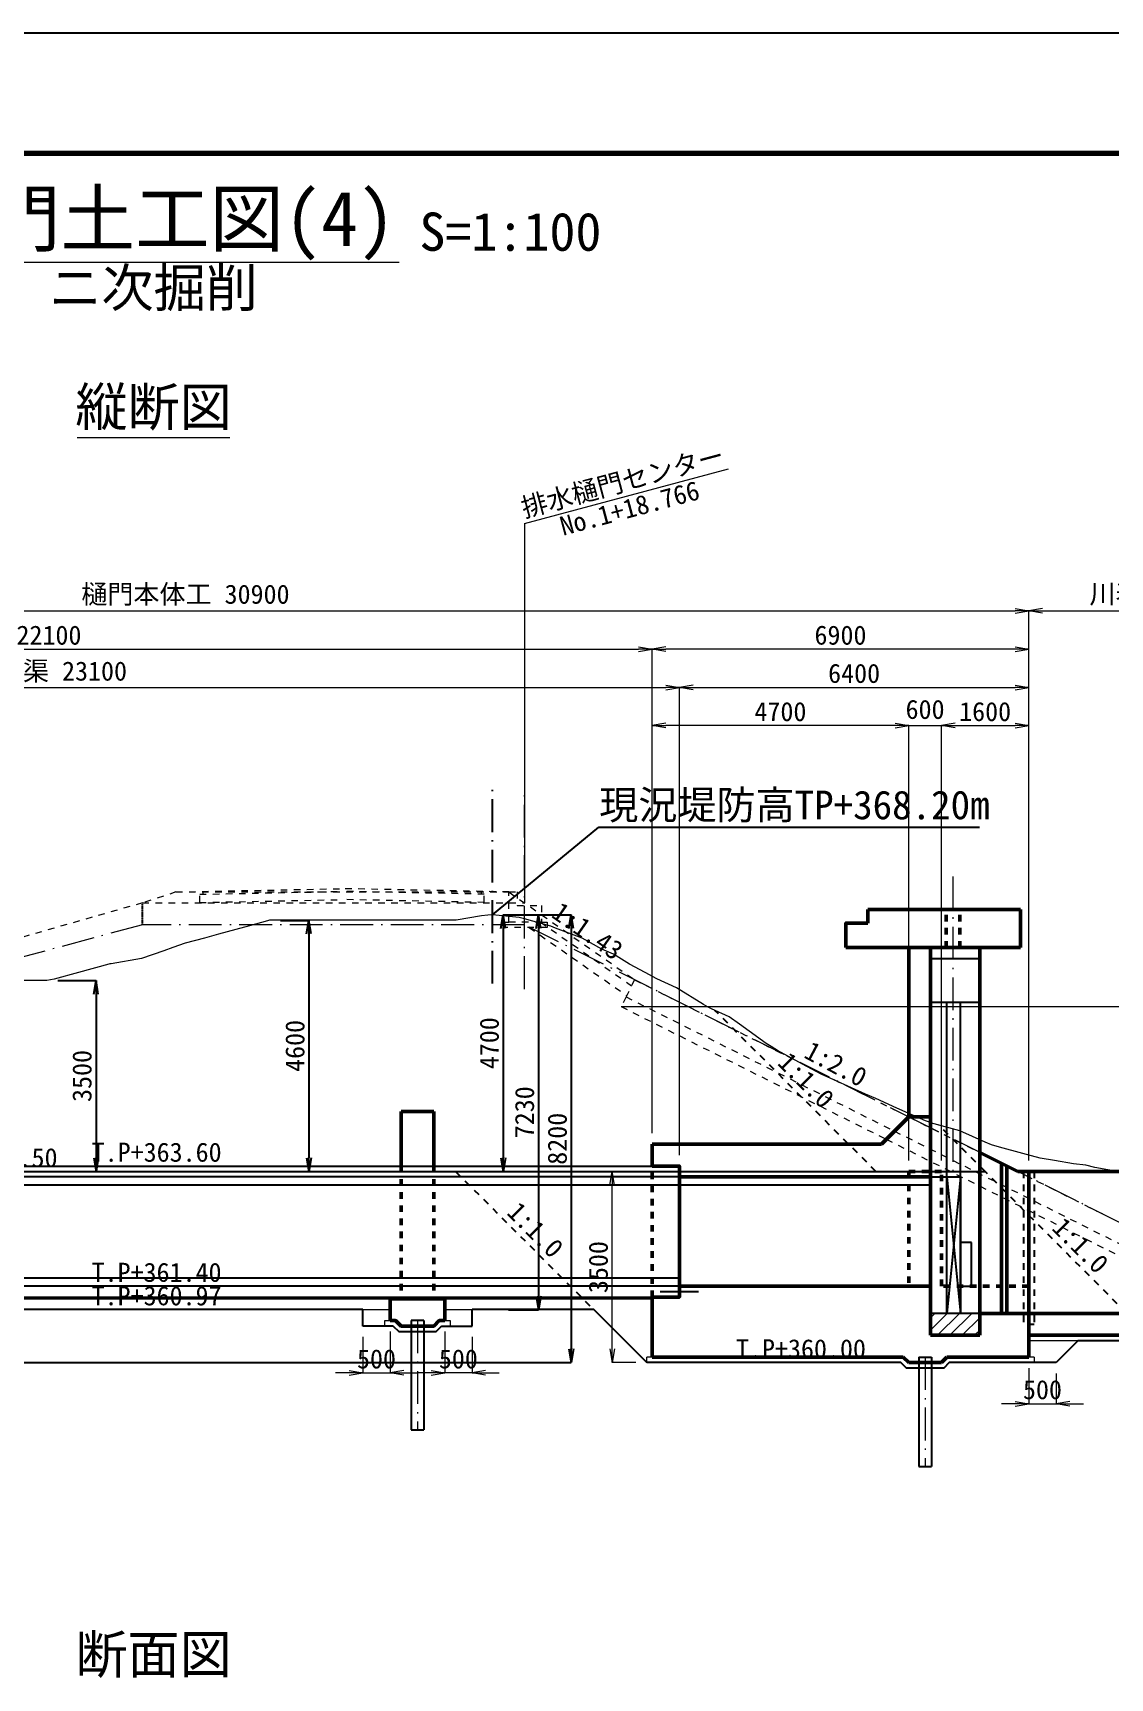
# Model space of a CAD drawing. Header units: millimetres. Extents: x 604133 to 1296463, y 247237 to 595748.
# Drawn here: x 1138747 to 1158481, y 276508 to 306637 of the extents above; entities that cross this region are included whole.
import ezdxf
from ezdxf.enums import TextEntityAlignment as Align

# ---------------------------------------------------------------- set-up
doc = ezdxf.new("R2010")
doc.units = ezdxf.units.MM
doc.header["$LTSCALE"] = 100
doc.header["$PDSIZE"] = 300
for name, pattern in [('56301', [0.5, 0.25, -0.25]), ('SXF_一点短鎖線', [9.25, 6, -1.5, 0.25, -1.5]), ('SXF_跳び破線', [12, 6, -6])]:
    doc.linetypes.add(name, pattern=pattern)
doc.layers.get('Defpoints').update_dxf_attribs({"color": 153})
for name, color, linetype, lineweight in [('D-BGD', 7, 'Continuous', 13), ('D-BMK', 2, 'SXF_一点短鎖線', 13), ('D-BYP-STR1', 2, 'Continuous', 13), ('D-BYP-STR3', 2, 'Continuous', 13), ('D-BYP-STR4', 6, 'Continuous', 25), ('D-BYP-STR6', 2, 'SXF_一点短鎖線', 13), ('D-BYP-STR7', 2, 'Continuous', 13), ('D-BYP-STR8', 150, 'Continuous', 25), ('D-STR', 1, 'Continuous', 50), ('D-STR-DIM', 7, 'Continuous', 13), ('D-STR-HTXT', 7, 'Continuous', 13), ('D-STR-STR7', 4, 'Continuous', 25), ('D-STR-STR8', 6, 'Continuous', 25), ('D-STR-TXT', 7, 'Continuous', 13), ('D-TTL', 2, 'Continuous', 140), ('D-TTL-LINE', 7, 'Continuous', 13), ('D-TTL-TXT', 7, 'Continuous', 13)]:
    doc.layers.add(name, color=color, linetype=linetype, lineweight=lineweight)
doc.layers.add('D-WORK_1', color=11, linetype='Continuous', plot=False)
doc.styles.add('MS ゴシック', font='MS Gothic.ttf')
doc.styles.add('YOKO_GOTHIC', font='MS Gothic.ttf')
doc.styles.add('ＭＳ ゴシック', font='MS Gothic.ttf')
doc.dimstyles.new('DIM-100-F', dxfattribs={"dimscale": 100, "dimtxt": 3.5, "dimasz": 2.5, "dimexe": 0, "dimexo": 2, "dimgap": 0.8, "dimtad": 1, "dimdec": 0, "dimzin": 0, "dimdsep": 46, "dimtxsty": 'MS ゴシック', "dimblk": 'OPEN', "dimcen": 0.1, "dimclrd": 256, "dimclre": 256, "dimclrt": 256, "dimaunit": 1, "dimadec": 4, "dimazin": 0, "dimtfac": 1, "dimtdec": 0, "dimtmove": 2, "dimatfit": 3, "dimldrblk": 'OPEN', "dimfxl": 1, "dimtolj": 1, "dimtzin": 0, "dimlwd": -1, "dimlwe": -1, "dimarcsym": 2})

# ---------------------------------------------------------------- blocks, each defined once
blk = doc.blocks.new('_Open')
at = {"color": 0, "linetype": 'ByBlock', "lineweight": -2}
for p, q in [((-1, 0.17), (0, 0)), ((-1, -0.17), (0, 0)), ((0, 0), (-1, 0))]:
    blk.add_line(p, q, dxfattribs=at)
blk = doc.blocks.new('*D271')
at = {"layer": 'D-STR-DIM', "ltscale": 0.2, "transparency": 16777216}
for p, q in [((1150091, 286485), (1150091, 293951)), ((1154541, 293951), (1150341, 293951)), ((1154791, 285985), (1154791, 293951))]:
    blk.add_line(p, q, dxfattribs=at)
at = {"layer": 'Defpoints', "color": 0, "ltscale": 0.2, "transparency": 16777216}
for p in [(1150091, 293951), (1150091, 286285), (1154791, 285785)]:
    blk.add_point(p, dxfattribs=at)
at = {"layer": 'D-STR-DIM', "ltscale": 0.2, "transparency": 16777216, "xscale": 250, "yscale": 250, "zscale": 250, "rotation": 180}
blk.add_blockref('_Open', (1150091, 293951), dxfattribs=at)
at = {"layer": 'D-STR-DIM', "ltscale": 0.2, "transparency": 16777216, "xscale": 250, "yscale": 250, "zscale": 250}
blk.add_blockref('_Open', (1154791, 293951), dxfattribs=at)
at = {"layer": 'D-STR-DIM', "ltscale": 0.2, "transparency": 16777216, "insert": (1152441, 294206), "char_height": 350, "attachment_point": 5, "style": 'MS ゴシック'}
blk.add_mtext('\\A1;4700', dxfattribs=at)
blk = doc.blocks.new('*D244')
at = {"layer": 'D-STR-DIM', "ltscale": 0.2, "transparency": 16777216}
for p, q in [((1150091, 286485), (1150091, 295351)), ((1156741, 295351), (1150341, 295351)), ((1156991, 285985), (1156991, 295351))]:
    blk.add_line(p, q, dxfattribs=at)
at = {"layer": 'Defpoints', "color": 0, "ltscale": 0.2, "transparency": 16777216}
for p in [(1150091, 295351), (1150091, 286285), (1156991, 285785)]:
    blk.add_point(p, dxfattribs=at)
at = {"layer": 'D-STR-DIM', "ltscale": 0.2, "transparency": 16777216, "xscale": 250, "yscale": 250, "zscale": 250, "rotation": 180}
blk.add_blockref('_Open', (1150091, 295351), dxfattribs=at)
at = {"layer": 'D-STR-DIM', "ltscale": 0.2, "transparency": 16777216, "xscale": 250, "yscale": 250, "zscale": 250}
blk.add_blockref('_Open', (1156991, 295351), dxfattribs=at)
at = {"layer": 'D-STR-DIM', "ltscale": 0.2, "transparency": 16777216, "insert": (1153541, 295606), "char_height": 350, "attachment_point": 5, "style": 'MS ゴシック'}
blk.add_mtext('\\A1;6900', dxfattribs=at)
blk = doc.blocks.new('*D247')
at = {"layer": 'D-STR-DIM', "ltscale": 0.2, "transparency": 16777216}
for p, q in [((1126091, 286985), (1126091, 296051)), ((1126341, 296051), (1156741, 296051)), ((1156991, 285985), (1156991, 296051))]:
    blk.add_line(p, q, dxfattribs=at)
at = {"layer": 'Defpoints', "color": 0, "ltscale": 0.2, "transparency": 16777216}
for p in [(1156991, 296051), (1126091, 286785), (1156991, 285785)]:
    blk.add_point(p, dxfattribs=at)
at = {"layer": 'D-STR-DIM', "ltscale": 0.2, "transparency": 16777216, "xscale": 250, "yscale": 250, "zscale": 250, "rotation": 180}
blk.add_blockref('_Open', (1126091, 296051), dxfattribs=at)
at = {"layer": 'D-STR-DIM', "ltscale": 0.2, "transparency": 16777216, "xscale": 250, "yscale": 250, "zscale": 250}
blk.add_blockref('_Open', (1156991, 296051), dxfattribs=at)
at = {"layer": 'D-STR-DIM', "ltscale": 0.2, "transparency": 16777216, "insert": (1141541, 296339), "char_height": 350, "attachment_point": 5, "style": 'MS ゴシック'}
blk.add_mtext('\\A1;樋門本体工 30900', dxfattribs=at)
blk = doc.blocks.new('*D248')
at = {"layer": 'D-STR-DIM', "ltscale": 0.2, "transparency": 16777216}
for p, q in [((1156991, 285985), (1156991, 296051)), ((1157241, 296051), (1162541, 296051)), ((1162791, 285985), (1162791, 296051))]:
    blk.add_line(p, q, dxfattribs=at)
at = {"layer": 'Defpoints', "color": 0, "ltscale": 0.2, "transparency": 16777216}
for p in [(1162791, 296051), (1156991, 285785), (1162791, 285785)]:
    blk.add_point(p, dxfattribs=at)
at = {"layer": 'D-STR-DIM', "ltscale": 0.2, "transparency": 16777216, "xscale": 250, "yscale": 250, "zscale": 250, "rotation": 180}
blk.add_blockref('_Open', (1156991, 296051), dxfattribs=at)
at = {"layer": 'D-STR-DIM', "ltscale": 0.2, "transparency": 16777216, "xscale": 250, "yscale": 250, "zscale": 250}
blk.add_blockref('_Open', (1162791, 296051), dxfattribs=at)
at = {"layer": 'D-STR-DIM', "ltscale": 0.2, "transparency": 16777216, "insert": (1159891, 296344), "char_height": 350, "attachment_point": 5, "style": 'MS ゴシック'}
blk.add_mtext('\\A1;川表翼壁工 5800', dxfattribs=at)
blk = doc.blocks.new('*D253')
at = {"layer": 'D-STR-DIM', "transparency": 16777216}
for p, q in [((1127491, 286085), (1127491, 294651)), ((1127741, 294651), (1150341, 294651)), ((1150591, 286085), (1150591, 294651))]:
    blk.add_line(p, q, dxfattribs=at)
at = {"layer": 'Defpoints', "color": 0, "transparency": 16777216}
for p in [(1150591, 294651), (1127491, 285885), (1150591, 285885)]:
    blk.add_point(p, dxfattribs=at)
at = {"layer": 'D-STR-DIM', "transparency": 16777216, "xscale": 250, "yscale": 250, "zscale": 250, "rotation": 180}
blk.add_blockref('_Open', (1127491, 294651), dxfattribs=at)
at = {"layer": 'D-STR-DIM', "transparency": 16777216, "xscale": 250, "yscale": 250, "zscale": 250}
blk.add_blockref('_Open', (1150591, 294651), dxfattribs=at)
at = {"layer": 'D-STR-DIM', "transparency": 16777216, "insert": (1139041, 294931), "char_height": 350, "attachment_point": 5, "style": 'MS ゴシック'}
blk.add_mtext('\\A1;PC函渠 23100', dxfattribs=at)
blk = doc.blocks.new('*D254')
at = {"layer": 'D-STR-DIM', "ltscale": 1500, "transparency": 16777216}
for p, q in [((1150591, 286085), (1150591, 294651)), ((1150841, 294651), (1156741, 294651)), ((1156991, 285985), (1156991, 294651))]:
    blk.add_line(p, q, dxfattribs=at)
at = {"layer": 'Defpoints', "color": 0, "ltscale": 1500, "transparency": 16777216}
for p in [(1156991, 294651), (1150591, 285885), (1156991, 285785)]:
    blk.add_point(p, dxfattribs=at)
at = {"layer": 'D-STR-DIM', "ltscale": 1500, "transparency": 16777216, "xscale": 250, "yscale": 250, "zscale": 250, "rotation": 180}
blk.add_blockref('_Open', (1150591, 294651), dxfattribs=at)
at = {"layer": 'D-STR-DIM', "ltscale": 1500, "transparency": 16777216, "xscale": 250, "yscale": 250, "zscale": 250}
blk.add_blockref('_Open', (1156991, 294651), dxfattribs=at)
at = {"layer": 'D-STR-DIM', "ltscale": 1500, "transparency": 16777216, "insert": (1153791, 294906), "char_height": 350, "attachment_point": 5, "style": 'MS ゴシック'}
blk.add_mtext('\\A1;6400', dxfattribs=at)
blk = doc.blocks.new('*D255')
at = {"layer": 'D-STR-DIM', "ltscale": 0.2, "transparency": 16777216}
for p, q in [((1127991, 286485), (1127991, 295351)), ((1128241, 295351), (1149841, 295351)), ((1150091, 286485), (1150091, 295351))]:
    blk.add_line(p, q, dxfattribs=at)
at = {"layer": 'Defpoints', "color": 0, "ltscale": 0.2, "transparency": 16777216}
for p in [(1150091, 295351), (1127991, 286285), (1150091, 286285)]:
    blk.add_point(p, dxfattribs=at)
at = {"layer": 'D-STR-DIM', "ltscale": 0.2, "transparency": 16777216, "xscale": 250, "yscale": 250, "zscale": 250, "rotation": 180}
blk.add_blockref('_Open', (1127991, 295351), dxfattribs=at)
at = {"layer": 'D-STR-DIM', "ltscale": 0.2, "transparency": 16777216, "xscale": 250, "yscale": 250, "zscale": 250}
blk.add_blockref('_Open', (1150091, 295351), dxfattribs=at)
at = {"layer": 'D-STR-DIM', "ltscale": 0.2, "transparency": 16777216, "insert": (1139041, 295606), "char_height": 350, "attachment_point": 5, "style": 'MS ゴシック'}
blk.add_mtext('\\A1;22100', dxfattribs=at)
blk = doc.blocks.new('*D250')
at = {"layer": 'D-STR-DIM', "transparency": 16777216}
for p, q in [((1154541, 293951), (1154291, 293951)), ((1154791, 285985), (1154791, 293951)), ((1154791, 293951), (1155391, 293951)), ((1155391, 285985), (1155391, 293951)), ((1155641, 293951), (1155891, 293951))]:
    blk.add_line(p, q, dxfattribs=at)
at = {"layer": 'Defpoints', "color": 0, "transparency": 16777216}
for p in [(1155391, 293951), (1154791, 285785), (1155391, 285785)]:
    blk.add_point(p, dxfattribs=at)
at = {"layer": 'D-STR-DIM', "transparency": 16777216, "xscale": 250, "yscale": 250, "zscale": 250}
blk.add_blockref('_Open', (1154791, 293951), dxfattribs=at)
at = {"layer": 'D-STR-DIM', "transparency": 16777216, "xscale": 250, "yscale": 250, "zscale": 250, "rotation": 180}
blk.add_blockref('_Open', (1155391, 293951), dxfattribs=at)
at = {"layer": 'D-STR-DIM', "transparency": 16777216, "insert": (1155091, 294246), "char_height": 350, "attachment_point": 5, "style": 'MS ゴシック'}
blk.add_mtext('\\A1;600', dxfattribs=at)
blk = doc.blocks.new('*D251')
at = {"layer": 'D-STR-DIM', "transparency": 16777216}
for p, q in [((1155391, 285985), (1155391, 293951)), ((1155641, 293951), (1156741, 293951)), ((1156991, 285985), (1156991, 293951))]:
    blk.add_line(p, q, dxfattribs=at)
at = {"layer": 'Defpoints', "color": 0, "transparency": 16777216}
for p in [(1156991, 293951), (1155391, 285785), (1156991, 285785)]:
    blk.add_point(p, dxfattribs=at)
at = {"layer": 'D-STR-DIM', "transparency": 16777216, "xscale": 250, "yscale": 250, "zscale": 250, "rotation": 180}
blk.add_blockref('_Open', (1155391, 293951), dxfattribs=at)
at = {"layer": 'D-STR-DIM', "transparency": 16777216, "xscale": 250, "yscale": 250, "zscale": 250}
blk.add_blockref('_Open', (1156991, 293951), dxfattribs=at)
at = {"layer": 'D-STR-DIM', "transparency": 16777216, "insert": (1156191, 294206), "char_height": 350, "attachment_point": 5, "style": 'MS ゴシック'}
blk.add_mtext('\\A1;1600', dxfattribs=at)
blk = doc.blocks.new('*D263')
at = {"layer": 'D-STR-DIM', "transparency": 16777216}
for p, q in [((1156991, 282185), (1156991, 281533)), ((1157491, 282085), (1157491, 281533)), ((1156741, 281533), (1156491, 281533)), ((1156991, 281533), (1157491, 281533)), ((1157741, 281533), (1157991, 281533))]:
    blk.add_line(p, q, dxfattribs=at)
at = {"layer": 'Defpoints', "color": 0, "transparency": 16777216}
for p in [(1156991, 282385), (1157491, 282285), (1157491, 281533)]:
    blk.add_point(p, dxfattribs=at)
at = {"layer": 'D-STR-DIM', "transparency": 16777216, "xscale": 250, "yscale": 250, "zscale": 250}
blk.add_blockref('_Open', (1156991, 281533), dxfattribs=at)
at = {"layer": 'D-STR-DIM', "transparency": 16777216, "xscale": 250, "yscale": 250, "zscale": 250, "rotation": 180}
blk.add_blockref('_Open', (1157491, 281533), dxfattribs=at)
at = {"layer": 'D-STR-DIM', "transparency": 16777216, "insert": (1157241, 281788), "char_height": 350, "attachment_point": 5, "style": 'MS ゴシック'}
blk.add_mtext('\\A1;500', dxfattribs=at)
blk = doc.blocks.new('*D265')
at = {"layer": 'D-STR-DIM', "transparency": 16777216}
for p, q in [((1144791, 282755), (1144791, 282096)), ((1145291, 282855), (1145291, 282096)), ((1144541, 282096), (1144291, 282096)), ((1144791, 282096), (1145291, 282096)), ((1145541, 282096), (1145791, 282096))]:
    blk.add_line(p, q, dxfattribs=at)
at = {"layer": 'Defpoints', "color": 0, "transparency": 16777216}
for p in [(1144791, 282955), (1145291, 283055), (1145291, 282096)]:
    blk.add_point(p, dxfattribs=at)
at = {"layer": 'D-STR-DIM', "transparency": 16777216, "xscale": 250, "yscale": 250, "zscale": 250}
blk.add_blockref('_Open', (1144791, 282096), dxfattribs=at)
at = {"layer": 'D-STR-DIM', "transparency": 16777216, "xscale": 250, "yscale": 250, "zscale": 250, "rotation": 180}
blk.add_blockref('_Open', (1145291, 282096), dxfattribs=at)
at = {"layer": 'D-STR-DIM', "transparency": 16777216, "insert": (1145041, 282351), "char_height": 350, "attachment_point": 5, "style": 'MS ゴシック'}
blk.add_mtext('\\A1;500', dxfattribs=at)
blk = doc.blocks.new('*D266')
at = {"layer": 'D-STR-DIM', "transparency": 16777216}
for p, q in [((1146291, 282855), (1146291, 282096)), ((1146791, 282755), (1146791, 282096)), ((1146041, 282096), (1145791, 282096)), ((1146791, 282096), (1146291, 282096)), ((1147041, 282096), (1147291, 282096))]:
    blk.add_line(p, q, dxfattribs=at)
at = {"layer": 'Defpoints', "color": 0, "transparency": 16777216}
for p in [(1146291, 283055), (1146791, 282955), (1146291, 282096)]:
    blk.add_point(p, dxfattribs=at)
at = {"layer": 'D-STR-DIM', "transparency": 16777216, "xscale": 250, "yscale": 250, "zscale": 250}
blk.add_blockref('_Open', (1146291, 282096), dxfattribs=at)
at = {"layer": 'D-STR-DIM', "transparency": 16777216, "xscale": 250, "yscale": 250, "zscale": 250, "rotation": 180.0000000001217}
blk.add_blockref('_Open', (1146791, 282096), dxfattribs=at)
at = {"layer": 'D-STR-DIM', "transparency": 16777216, "insert": (1146541, 282351), "char_height": 350, "attachment_point": 5, "style": 'MS ゴシック'}
blk.add_mtext('\\A1;500', dxfattribs=at)
blk = doc.blocks.new('*D233')
at = {"layer": 'D-STR-DIM', "transparency": 16777216}
for p, q in [((1149891, 285785), (1149361, 285785)), ((1149361, 282535), (1149361, 285535)), ((1149791, 282285), (1149361, 282285))]:
    blk.add_line(p, q, dxfattribs=at)
at = {"layer": 'Defpoints', "color": 0, "transparency": 16777216}
for p in [(1149361, 285785), (1150091, 285785), (1149991, 282285)]:
    blk.add_point(p, dxfattribs=at)
at = {"layer": 'D-STR-DIM', "transparency": 16777216, "xscale": 250, "yscale": 250, "zscale": 250}
for p, rotation in [((1149361, 285785), 90), ((1149361, 282285), 270)]:
    blk.add_blockref('_Open', p, dxfattribs=dict(at, rotation=rotation))
at = {"layer": 'D-STR-DIM', "transparency": 16777216, "insert": (1149106, 284035), "char_height": 350, "attachment_point": 5, "rotation": 90, "style": 'MS ゴシック'}
blk.add_mtext('\\A1;3500', dxfattribs=at)
blk = doc.blocks.new('*D240')
at = {"layer": 'Defpoints', "transparency": 16777216}
for p, q in [((1147364, 290485), (1148610, 290485)), ((1148610, 290235), (1148610, 282535)), ((1104833, 282285), (1148610, 282285))]:
    blk.add_line(p, q, dxfattribs=at)
at = {"layer": 'Defpoints', "color": 0, "transparency": 16777216}
for p in [(1147164, 290485), (1104633, 282285), (1148610, 282285)]:
    blk.add_point(p, dxfattribs=at)
at = {"layer": 'Defpoints', "transparency": 16777216, "xscale": 250, "yscale": 250, "zscale": 250}
for p, rotation in [((1148610, 290485), 90), ((1148610, 282285), 270)]:
    blk.add_blockref('_Open', p, dxfattribs=dict(at, rotation=rotation))
at = {"layer": 'Defpoints', "transparency": 16777216, "insert": (1148355, 286385), "char_height": 350, "attachment_point": 5, "rotation": 90, "style": 'MS ゴシック'}
blk.add_mtext('\\A1;8200', dxfattribs=at)
blk = doc.blocks.new('*D168')
at = {"layer": 'Defpoints', "transparency": 16777216}
for p, q in [((1147364, 290485), (1148010, 290485)), ((1148010, 290235), (1148010, 283505)), ((1147462, 283255), (1148010, 283255))]:
    blk.add_line(p, q, dxfattribs=at)
at = {"layer": 'Defpoints', "color": 0, "transparency": 16777216}
for p in [(1147164, 290485), (1147262, 283255), (1148010, 283255)]:
    blk.add_point(p, dxfattribs=at)
at = {"layer": 'Defpoints', "transparency": 16777216, "xscale": 250, "yscale": 250, "zscale": 250}
for p, rotation in [((1148010, 290485), 90), ((1148010, 283255), 270)]:
    blk.add_blockref('_Open', p, dxfattribs=dict(at, rotation=rotation))
at = {"layer": 'Defpoints', "transparency": 16777216, "insert": (1147755, 286870), "char_height": 350, "attachment_point": 5, "rotation": 90, "style": 'MS ゴシック'}
blk.add_mtext('\\A1;7230', dxfattribs=at)
blk = doc.blocks.new('*D169')
at = {"transparency": 16777216}
for p, q in [((1147364, 290485), (1147364, 290485)), ((1147364, 290235), (1147364, 286035)), ((1147364, 285785), (1147364, 285785))]:
    blk.add_line(p, q, dxfattribs=at)
at = {"layer": 'Defpoints', "color": 0, "transparency": 16777216}
for p in [(1147164, 290485), (1147164, 285785), (1147364, 285785)]:
    blk.add_point(p, dxfattribs=at)
at = {"transparency": 16777216, "xscale": 250, "yscale": 250, "zscale": 250}
for p, rotation in [((1147364, 290485), 90), ((1147364, 285785), 270)]:
    blk.add_blockref('_Open', p, dxfattribs=dict(at, rotation=rotation))
at = {"transparency": 16777216, "insert": (1147109, 288135), "char_height": 350, "attachment_point": 5, "rotation": 90, "style": 'MS ゴシック'}
blk.add_mtext('\\A1;4700', dxfattribs=at)
blk = doc.blocks.new('*D170')
at = {"transparency": 16777216}
for p, q in [((1143281, 290385), (1143804, 290385)), ((1143804, 290135), (1143804, 286035)), ((1143281, 285785), (1143804, 285785))]:
    blk.add_line(p, q, dxfattribs=at)
at = {"layer": 'Defpoints', "color": 0, "transparency": 16777216}
for p in [(1143081, 290385), (1143081, 285785), (1143804, 285785)]:
    blk.add_point(p, dxfattribs=at)
at = {"transparency": 16777216, "xscale": 250, "yscale": 250, "zscale": 250}
for p, rotation in [((1143804, 290385), 90), ((1143804, 285785), 270)]:
    blk.add_blockref('_Open', p, dxfattribs=dict(at, rotation=rotation))
at = {"transparency": 16777216, "insert": (1143549, 288085), "char_height": 350, "attachment_point": 5, "rotation": 90, "style": 'MS ゴシック'}
blk.add_mtext('\\A1;4600', dxfattribs=at)
blk = doc.blocks.new('*D218')
at = {"layer": 'D-WORK_1', "transparency": 16777216}
for p, q in [((1139205, 289285), (1139903, 289285)), ((1139903, 289035), (1139903, 286035)), ((1139205, 285785), (1139903, 285785))]:
    blk.add_line(p, q, dxfattribs=at)
at = {"layer": 'Defpoints', "color": 0, "transparency": 16777216}
for p in [(1139005, 289285, 354000), (1139005, 285785, 354000), (1139903, 285785)]:
    blk.add_point(p, dxfattribs=at)
at = {"layer": 'D-WORK_1', "transparency": 16777216, "xscale": 250, "yscale": 250, "zscale": 250}
for p, rotation in [((1139903, 289285), 90), ((1139903, 285785), 270)]:
    blk.add_blockref('_Open', p, dxfattribs=dict(at, rotation=rotation))
at = {"layer": 'D-WORK_1', "transparency": 16777216, "insert": (1139648, 287535), "char_height": 350, "attachment_point": 5, "rotation": 90, "style": 'MS ゴシック'}
blk.add_mtext('\\A1;3500', dxfattribs=at)

msp = doc.modelspace()

# ---------------------------------------------------------------- hatches: boundary and pattern name
at = {"layer": 'D-BYP-STR1'}
h = msp.add_hatch(dxfattribs=at)
h.set_pattern_fill('ANSI31', color=256, scale=50)
h.set_pattern_definition([(45, (1077805.81, 478495.27), (-112.2532, 112.2532), [])])
h.paths.add_polyline_path([(1156091.1, 282785.5), (1156091.1, 283185.5), (1155191.1, 283185.5), (1155191.1, 282785.5)])

# ---------------------------------------------------------------- linework, layer by layer
at = {"layer": 'D-BGD', "linetype": 'Continuous', "lineweight": 13, "elevation": 354000}
msp.add_lwpolyline([(1158612.8, 285785.5), (1158201.4, 285856.8), (1158036.1, 285901.9), (1157812.6, 285924.2), (1157459.4, 285985.5), (1157198, 286030.8), (1156882.7, 286116.9), (1156456.5, 286233.3), (1156306, 286274.4), (1156194.6, 286324.1), (1155729.3, 286531.8), (1155191.2, 286678.8), (1155152.6, 286693.2), (1155100.4, 286712.6), (1154575.9, 286946.8), (1154187.8, 287120.1), (1153999.2, 287204.3), (1153744.3, 287318.1), (1153422.5, 287461.7), (1153184.4, 287568), (1152845.8, 287753), (1152388.1, 288002.9), (1152269.1, 288076.7), (1152181, 288131.3), (1151870.7, 288354.5), (1151692.4, 288482.9), (1151504.5, 288618), (1151177.6, 288764), (1151115.7, 288797.8), (1151032, 288843.5), (1150539, 289149.1), (1150174.2, 289312), (1149962.3, 289427.7), (1149675.9, 289584.1), (1149385.6, 289764.1), (1149170.8, 289860), (1148808.9, 290057.6), (1148319.8, 290239.9), (1148232.2, 290279), (1148167.4, 290296.7), (1147753.1, 290409.8), (1147655.5, 290436.5), (1147164, 290485.5), (1147078.8, 290477), (1146963.6, 290465.5), (1146502.1, 290385.5), (1146160.6, 290385.5), (1145925.4, 290385.5), (1145607.5, 290385.5), (1145348.7, 290385.5), (1145157.2, 290385.5), (1144772, 290385.5), (1144251.4, 290385.5), (1144195.3, 290389.6), (1144153.8, 290385.5), (1143618.6, 290385.5), (1143447.7, 290385.5), (1143150.4, 290385.5), (1143081.5, 290385.5), (1143041.9, 290374.7), (1142715.3, 290285.5), (1142465.2, 290217.2), (1142147, 290130.3), (1141888.5, 290059.7), (1141539.2, 289964.3), (1141311.8, 289885.5), (1141143.6, 289827.1), (1140735.1, 289685.5), (1140183, 289589.7), (1140158.4, 289585.5), (1140140.2, 289582.3), (1139581.7, 289429.8), (1139136.8, 289308.3), (1139005, 289285.5), (1138826.9, 289285.5), (1138428.3, 289285.5)], dxfattribs=at)
at = {"layer": 'D-BMK', "linetype": 'SXF_一点短鎖線'}
for p, q in [((1147753, 289127.4, 354000), (1147753, 292771.7, 354000)), ((1155602.4, 291190.5, 354000), (1155602.4, 285685.5, 354000)), ((1145791.1, 283055.5, 354000), (1145791.1, 281055.5, 354000)), ((1155091.1, 282385.5, 354000), (1155091.1, 280385.5, 354000))]:
    msp.add_line(p, q, dxfattribs=at)
at = {"layer": 'D-BYP-STR1', "lineweight": 25}
for p, q in [((1155491.1, 285685.5, 354000), (1155741.1, 283185.5, 354000)), ((1155741.1, 285685.5, 354000), (1155491.1, 283185.5, 354000)), ((1155941.1, 284485.5, 354000), (1155741.1, 284485.5, 354000)), ((1155941.1, 283685.5, 354000), (1155941.1, 284485.5, 354000)), ((1155741.1, 283685.5, 354000), (1155941.1, 283685.5, 354000))]:
    msp.add_line(p, q, dxfattribs=at)
at = {"layer": 'D-BYP-STR1', "lineweight": 25, "elevation": 354000}
msp.add_lwpolyline([(1155491.1, 283185.5), (1155491.1, 285685.5), (1155741.1, 285685.5), (1155741.1, 283185.5)], close=True, dxfattribs=at)
at = {"layer": 'D-BYP-STR3', "linetype": 'SXF_跳び破線', "ltscale": 0.2}
for p, q in [((1141366.7, 290904.5, 354000), (1140753.1, 290704.5, 354000)), ((1141366.7, 290904.5, 354000), (1144416.7, 290965.5, 354000)), ((1141366.7, 290904.5, 354000), (1147466.7, 290904.5, 354000)), ((1141803, 290861.6, 354000), (1144416.7, 290915.5, 354000)), ((1141803, 290711.6, 354000), (1141803, 290861.6, 354000)), ((1141803, 290711.6, 354000), (1144416.7, 290765.5, 354000)), ((1141866.7, 290862.9, 354000), (1141866.7, 290914.5, 354000)), ((1147466.7, 290904.5, 354000), (1144416.7, 290965.5, 354000)), ((1147016.6, 290863.5, 354000), (1144416.7, 290915.5, 354000)), ((1147016.6, 290713.5, 354000), (1144416.7, 290765.5, 354000)), ((1146966.6, 290864.5, 354000), (1146966.7, 290914.5, 354000)), ((1147016.6, 290713.5, 354000), (1147016.6, 290863.5, 354000)), ((1147466.7, 290904.5, 354000), (1148066.7, 290485.4, 354000)), ((1140753, 290704.5, 354000), (1138337.5, 290014.3, 354000)), ((1140753, 290704.5, 354000), (1147753, 290704.5, 354000)), ((1148066.7, 290485.4, 354000), (1149769.2, 289296.4, 354000)), ((1147838.5, 290254.5, 354000), (1149624.5, 289007.1, 354000)), ((1148044.6, 290354.5, 354000), (1149714.9, 289187.9, 354000)), ((1149769.2, 289296.4, 354000), (1154791.1, 286785.5, 354000)), ((1154791.1, 286785.5, 354000), (1158875.3, 284743.3, 354000)), ((1154380.5, 286375.9, 354000), (1158629.4, 284251.4, 354000)), ((1154529.5, 286524.9, 354000), (1158718.8, 284430.3, 354000))]:
    msp.add_line(p, q, dxfattribs=at)
at = {"layer": 'D-BYP-STR3', "linetype": 'SXF_跳び破線', "ltscale": 0.2, "elevation": 354000}
msp.add_lwpolyline([(1147616.7, 290654.5), (1148066.7, 290654.5), (1148066.7, 290354.5), (1147466.7, 290354.5), (1147466.7, 290904.5), (1147616.7, 290904.5)], close=True, dxfattribs=at)
for points in [[(1148066.7, 290354.5), (1148166.7, 290354.5), (1148166.7, 290254.5), (1147366.7, 290254.5), (1147366.7, 290354.5), (1147466.7, 290354.5)], [(1149769.2, 289296.4), (1149612.7, 288983.4), (1154529.5, 286524.9)], [(1149612.7, 288983.4), (1149523.2, 288804.5), (1154380.5, 286375.9)]]:
    msp.add_lwpolyline(points, dxfattribs=at)
at = {"layer": 'D-BYP-STR4'}
for p, q in [((1155191.1, 289685.5, 354000), (1156091.1, 289685.5, 354000)), ((1145676.1, 283055.5, 354000), (1145676.1, 281055.5, 354000)), ((1145906.1, 283055.5, 354000), (1145676.1, 283055.5, 354000)), ((1145906.1, 283055.5, 354000), (1145906.1, 281055.5, 354000)), ((1154976.1, 282385.5, 354000), (1154976.1, 280385.5, 354000)), ((1154976.1, 282385.5, 354000), (1155206.1, 282385.5, 354000)), ((1155206.1, 282385.5, 354000), (1155206.1, 280385.5, 354000)), ((1145676.1, 281055.5, 354000), (1145906.1, 281055.5, 354000)), ((1154976.1, 280385.5, 354000), (1155206.1, 280385.5, 354000))]:
    msp.add_line(p, q, dxfattribs=at)
at = {"layer": 'D-BYP-STR4', "color": 6}
for p, q in [((1155191.1, 288885.5, 354000), (1156091.1, 288885.5, 354000)), ((1155491.1, 283185.5, 354000), (1155491.1, 288885.5, 354000)), ((1155741.1, 283185.5, 354000), (1155741.1, 288885.5, 354000)), ((1155191.1, 285685.5, 354000), (1155491.1, 285685.5, 354000)), ((1155191.1, 285535.5, 354000), (1150590.8, 285535.5, 354000))]:
    msp.add_line(p, q, dxfattribs=at)
at = {"layer": 'D-BYP-STR4', "linetype": 'SXF_跳び破線', "ltscale": 0.2}
for p, q in [((1156891.1, 285785.5, 354000), (1156891.1, 282985.5, 354000)), ((1157091.1, 285785.5, 354000), (1157091.1, 282985.5, 354000)), ((1157091.1, 282985.5, 30140), (1156891.1, 282985.5, 30140))]:
    msp.add_line(p, q, dxfattribs=at)
at = {"layer": 'D-BYP-STR4', "color": 6, "ltscale": 1500}
msp.add_line((1156091.1, 283185.5, 354000), (1155191.1, 283185.5, 354000), dxfattribs=at)
at = {"layer": 'D-BYP-STR6', "linetype": 'SXF_一点短鎖線', "elevation": 354000}
msp.add_lwpolyline([(1162791.1, 282785.5), (1154993.1, 286684.5), (1147753, 290304.5), (1140753.1, 290304.5), (1114782.8, 283285.5)], dxfattribs=at)
at = {"layer": 'D-BYP-STR7'}
for p, q in [((1127991.1, 283455.5, 354000), (1150090.8, 283455.5, 354000)), ((1128361.1, 283255.5, 354000), (1145291.1, 283255.5, 354000)), ((1146291.1, 283255.5, 354000), (1149020.8, 283255.5, 354000)), ((1149020.8, 283255.5, 354000), (1149990.8, 282285.5, 354000)), ((1162049.6, 282685.5, 354000), (1156991.1, 282685.5, 354000)), ((1150090.8, 282385.5, 354000), (1149990.8, 282385.5, 354000)), ((1149990.8, 282285.5, 354000), (1149990.8, 282385.5, 354000)), ((1157091.1, 282385.5, 354000), (1156991.1, 282385.5, 354000)), ((1157091.1, 282385.5, 354000), (1157091.1, 282285.5, 354000)), ((1154649.6, 282285.5, 354000), (1149990.8, 282285.5, 354000)), ((1154649.6, 282285.5, 354000), (1154749.6, 282185.5, 354000)), ((1154749.6, 282185.5, 354000), (1155432.5, 282185.5, 354000)), ((1155432.5, 282185.5, 354000), (1155532.5, 282285.5, 354000)), ((1157091.1, 282285.5, 354000), (1155532.5, 282285.5, 354000))]:
    msp.add_line(p, q, dxfattribs=at)
at = {"layer": 'D-BYP-STR7', "elevation": 354000}
msp.add_lwpolyline([(1146291.1, 283055.5), (1146391.1, 283055.5), (1146391.1, 282955.5), (1146232.5, 282955.5), (1146132.5, 282855.5), (1145449.6, 282855.5), (1145349.6, 282955.5), (1145191.1, 282955.5), (1145191.1, 283055.5), (1145291.1, 283055.5)], dxfattribs=at)
at = {"layer": 'D-BYP-STR8'}
for p, q in [((1150590.8, 285685.5, 354000), (1127491.1, 285685.5, 354000)), ((1127991.1, 285885.5, 354000), (1150090.8, 285885.5, 354000)), ((1150590.8, 283685.5, 354000), (1127491.1, 283685.5, 354000)), ((1127991.1, 283485.5, 354000), (1150090.8, 283485.5, 354000))]:
    msp.add_line(p, q, dxfattribs=at)
at = {"layer": 'D-BYP-STR8', "color": 2}
for p, q in [((1150240.8, 285785.5, 354000), (1150940.8, 285785.5, 354000)), ((1150590.8, 285535.5, 354000), (1127491.1, 285535.5, 354000)), ((1127491.1, 283835.5, 354000), (1150590.8, 283835.5, 354000)), ((1150240.8, 283585.5, 354000), (1150940.8, 283585.5, 354000))]:
    msp.add_line(p, q, dxfattribs=at)
at = {"layer": 'D-BYP-STR8', "elevation": 354000}
msp.add_lwpolyline([(1150090.8, 283485.5), (1150590.8, 283485.5), (1150590.8, 285885.5), (1150090.8, 285885.5)], dxfattribs=at)
at = {"layer": 'D-STR'}
for p, q in [((1154041.1, 290585.5, 354000), (1156841.1, 290585.5, 354000)), ((1154041.1, 290585.5, 354000), (1154041.1, 290335.5, 354000)), ((1156841.1, 290585.5, 354000), (1156841.1, 289885.5, 354000)), ((1153641.1, 289885.5, 354000), (1156841.1, 289885.5, 354000)), ((1154791.1, 289885.5, 354000), (1154791.1, 286785.5, 354000)), ((1155191.1, 289885.5, 354000), (1155191.1, 282785.5, 354000)), ((1156091.1, 289885.5, 354000), (1156091.1, 282785.5, 354000)), ((1145491.1, 286885.5, 354000), (1145491.1, 285885.5, 354000)), ((1146091.1, 286885.5, 354000), (1145491.1, 286885.5, 354000)), ((1146091.1, 286885.5, 354000), (1146091.1, 285885.5, 354000)), ((1154791.1, 286785.5, 354000), (1154291.1, 286285.5, 354000)), ((1154791.1, 286785.5, 354000), (1155191.1, 286785.5, 354000)), ((1150090.8, 285885.5, 354000), (1150090.8, 286285.5, 354000)), ((1150090.8, 286285.5, 354000), (1154291.1, 286285.5, 354000)), ((1150090.8, 286085.5, 354000), (1150090.8, 286185.5, 354000)), ((1156091.1, 286135.5, 354000), (1156091.1, 282785.5, 354000)), ((1156091.1, 286135.5, 354000), (1156791.1, 285785.5, 354000)), ((1156491.1, 283185.5, 354000), (1156491.1, 285935.5, 354000)), ((1155191.1, 285685.5, 354000), (1150590.8, 285685.5, 354000)), ((1156591.1, 283185.5, 354000), (1156591.1, 285885.5, 354000)), ((1156791.1, 285785.5, 354000), (1162791.1, 285785.5, 354000)), ((1156991.1, 285785.5, 354000), (1156991.1, 282385.5, 354000)), ((1155191.1, 283685.5, 354000), (1150590.8, 283685.5, 354000)), ((1145291.1, 283455.5, 354000), (1145291.1, 283055.5, 354000)), ((1146291.1, 283455.5, 354000), (1145291.1, 283455.5, 354000)), ((1146291.1, 283455.5, 354000), (1146291.1, 283055.5, 354000)), ((1150090.8, 283485.5, 354000), (1150090.8, 282385.5, 354000)), ((1162791.1, 283185.5, 354000), (1156091.1, 283185.5, 354000)), ((1156091.1, 282785.5, 354000), (1155191.1, 282785.5, 354000)), ((1162091.1, 282785.5, 354000), (1156991.1, 282785.5, 354000)), ((1154691.1, 282385.5, 354000), (1150090.8, 282385.5, 354000)), ((1154691.1, 282385.5, 354000), (1154791.1, 282285.5, 354000)), ((1155391.1, 282285.5, 354000), (1155491.1, 282385.5, 354000)), ((1156991.1, 282385.5, 354000), (1155491.1, 282385.5, 354000)), ((1154791.1, 282285.5, 354000), (1155391.1, 282285.5, 354000))]:
    msp.add_line(p, q, dxfattribs=at)
at = {"layer": 'D-STR', "linetype": 'SXF_跳び破線', "ltscale": 0.2}
for p, q in [((1155477.4, 289885.5, 354000), (1155477.4, 290585.5, 354000)), ((1155727.4, 289885.5, 354000), (1155727.4, 290585.5, 354000)), ((1145491.1, 285885.5, 354000), (1145491.1, 283455.5, 354000)), ((1146091.1, 285885.5, 354000), (1146091.1, 283455.5, 354000)), ((1150090.8, 283485.5, 354000), (1150090.8, 285885.5, 354000))]:
    msp.add_line(p, q, dxfattribs=at)
at = {"layer": 'D-STR', "elevation": 354000}
for points in [[(1154041.1, 290335.5), (1153641.1, 290335.5), (1153641.1, 289885.5)], [(1150090.8, 283485.5), (1150590.8, 283485.5), (1150590.8, 285885.5), (1150090.8, 285885.5)], [(1145291.1, 283055.5), (1145391.1, 283055.5), (1145491.1, 282955.5), (1146091.1, 282955.5), (1146191.1, 283055.5), (1146291.1, 283055.5)]]:
    msp.add_lwpolyline(points, dxfattribs=at)
at = {"layer": 'D-STR', "linetype": 'SXF_跳び破線', "ltscale": 0.2, "elevation": 354000}
msp.add_lwpolyline([(1156991.1, 283685.5), (1155391.1, 283685.5), (1155391.1, 285785.5), (1154791.1, 285785.5), (1154791.1, 283685.5)], dxfattribs=at)
at = {"layer": 'D-STR-HTXT', "color": 7, "linetype": 'Continuous', "lineweight": 18}
msp.add_line((1147753.2, 297651.4, 354000), (1147753, 290704.5, 354000), dxfattribs=at)
at = {"layer": 'D-STR-HTXT'}
msp.add_line((1149523.2, 288804.5, 354000), (1167229.1, 288804.5, 354000), dxfattribs=at)
at = {"layer": 'D-STR-STR7', "color": 6, "linetype": 'SXF_跳び破線', "ltscale": 0.2}
msp.add_line((1156191.1, 285785.5, 354000), (1155337.8, 286638.7, 354000), dxfattribs=at)
at = {"layer": 'D-STR-STR7', "color": 6, "linetype": 'SXF_跳び破線', "ltscale": 0.2, "elevation": 354000}
msp.add_lwpolyline([(1159291.1, 282685.5), (1159291.1, 282685.5), (1156191.1, 285785.5)], dxfattribs=at)
at = {"layer": 'D-STR-STR8', "linetype": 'SXF_跳び破線', "ltscale": 0.2}
for p, q in [((1154191.1, 285785.5, 354000), (1151240.7, 288735.8, 354000)), ((1146490.8, 285785.5, 354000), (1149020.8, 283255.5, 354000))]:
    msp.add_line(p, q, dxfattribs=at)
at = {"layer": 'D-STR-STR8'}
for p, q in [((1128955.2, 285785.5, 354000), (1156191.1, 285785.5, 354000)), ((1144791.1, 283255.5, 354000), (1128361.1, 283255.5, 354000)), ((1144791.1, 282955.5, 354000), (1144791.1, 283255.5, 354000)), ((1149020.8, 283255.5, 354000), (1146791.1, 283255.5, 354000)), ((1146791.1, 282955.5, 354000), (1146791.1, 283255.5, 354000)), ((1149990.8, 282285.5, 354000), (1149020.8, 283255.5, 354000)), ((1157890.7, 282685.5, 354000), (1157490.7, 282285.5, 354000)), ((1159291.1, 282685.5, 354000), (1157890.7, 282685.5, 354000)), ((1150090.4, 282285.5, 354000), (1149990.8, 282285.5, 354000)), ((1154649.3, 282285.5, 354000), (1150090.4, 282285.5, 354000)), ((1156990.7, 282285.5, 354000), (1155532.1, 282285.5, 354000)), ((1157490.7, 282285.5, 354000), (1156990.7, 282285.5, 354000))]:
    msp.add_line(p, q, dxfattribs=at)
at = {"layer": 'D-STR-STR8', "ltscale": 1500}
for p, q in [((1145349.6, 282955.5, 354000), (1144791.1, 282955.5, 354000)), ((1145349.6, 282955.5, 354000), (1145449.6, 282855.5, 354000)), ((1146132.5, 282855.5, 354000), (1146232.5, 282955.5, 354000)), ((1146232.5, 282955.5, 354000), (1146791.1, 282955.5, 354000)), ((1145449.6, 282855.5, 354000), (1146132.5, 282855.5, 354000))]:
    msp.add_line(p, q, dxfattribs=at)
at = {"layer": 'D-STR-STR8', "elevation": 354000}
msp.add_lwpolyline([(1155532.1, 282285.5), (1155432.1, 282185.5), (1154749.3, 282185.5), (1154649.3, 282285.5)], dxfattribs=at)
at = {"layer": 'D-STR-TXT'}
msp.add_line((1147753.2, 297651.4, 354000), (1151488.1, 298652.2, 354000), dxfattribs=at)
at = {"layer": 'D-TTL'}
msp.add_line((1100956.6, 304436.9, 354000), (1180956.6, 304436.9, 354000), dxfattribs=at)
at = {"layer": 'D-TTL-LINE'}
for p, q in [((1136523.3, 302436.9, 354000), (1145456.6, 302436.9, 354000)), ((1139556.6, 299228.2, 354000), (1142356.6, 299228.2, 354000))]:
    msp.add_line(p, q, dxfattribs=at)
at = {"layer": 'Defpoints', "color": 1}
msp.add_line((1098906.6, 306636.9, 354000), (1183006.6, 306636.9, 354000), dxfattribs=at)
at = {"layer": 'Defpoints', "linetype": 'SXF_一点短鎖線'}
msp.add_line((1147164, 289227.4, 354000), (1147164, 292871.7, 354000), dxfattribs=at)
at = {"layer": 'Defpoints', "ltscale": 0.2}
for p, q in [((1147164, 290485.5, 354000), (1149114, 292090.9, 354000)), ((1149114, 292090.9, 354000), (1156088.8, 292090.9, 354000))]:
    msp.add_line(p, q, dxfattribs=at)
at = {"layer": 'Defpoints', "linetype": '56301', "ltscale": 0.2}
msp.add_line((1140753.1, 290304.5, 354000), (1140753.1, 290704.5, 354000), dxfattribs=at)

# ---------------------------------------------------------------- texts
at = {"layer": 'D-STR-TXT'}
for s, rotation, style, p in [('排水樋門センター', 15, 'MS ゴシック', (1149620.6, 298151.8, 569906.7)), ('1:1.0', 315, 'YOKO_GOTHIC', (1152715.9, 287260.6, 354000)), ('1:1.0', 315, 'YOKO_GOTHIC', (1147755.8, 284520.5, 354000)), ('1:1.0', 315, 'YOKO_GOTHIC', (1157741.1, 284235.5, 354000))]:
    msp.add_text(s, height=350, rotation=rotation, dxfattribs=dict(at, style=style)).set_placement(p, align=Align.BOTTOM_CENTER)
at = {"layer": 'D-STR-TXT', "style": 'MS ゴシック'}
msp.add_text('No.1+18.766', height=350, rotation=15, dxfattribs=at).set_placement((1149633.6, 298103.5, 569906.7), align=Align.TOP_CENTER)
at = {"layer": 'D-STR-TXT', "style": 'ＭＳ ゴシック'}
for s, rotation, p in [('1:1.43', 325.06938, (1148224.3, 290457.4, 354000)), ('1:2.0', 332, (1152850.6, 287881.5, 354000))]:
    msp.add_text(s, height=350, rotation=rotation, dxfattribs=at).set_placement(p)
at = {"layer": 'D-STR-TXT', "ltscale": 0.01, "style": 'ＭＳ ゴシック'}
for s, p in [('T.P+363.60', (1139823.2, 285964.4, 354000)), ('T.P+363.50', (1136817.7, 285864.4, 354000)), ('T.P+360.00', (1151626.7, 282364.4, 354000))]:
    msp.add_text(s, height=350, dxfattribs=at).set_placement(p)
at = {"layer": 'D-STR-TXT', "style": 'ＭＳ ゴシック'}
for s, p in [('T.P+361.40', (1139821.8, 283764.4, 354000)), ('T.P+360.97', (1139821.8, 283334.4, 354000))]:
    msp.add_text(s, height=350, dxfattribs=at).set_placement(p)
at = {"layer": 'D-TTL-TXT', "style": 'MS ゴシック'}
for s, height, p in [('樋門土工図(4)', 1000, (1140956.6, 302436.9, 354000)), ('S=1:100', 700, (1147494.7, 302436.9, 354000)), ('ニ次掘削', 700, (1140956.6, 301410.4, 354000)), ('縦断図', 700, (1140956.6, 299228.2, 354000)), ('断面図', 700, (1140956.6, 276383, 354000))]:
    msp.add_text(s, height=height, dxfattribs=at).set_placement(p, align=Align.BOTTOM_CENTER)
at = {"layer": 'Defpoints', "ltscale": 0.01, "style": 'ＭＳ ゴシック'}
msp.add_text('現況堤防高TP+368.20m', height=525, dxfattribs=at).set_placement((1149121, 292236.7, 354000))

# ---------------------------------------------------------------- dimensions: what is measured, and where the dimension line sits
for base, p1, p2, picture, middle in [((1147363.5, 285785.5, 354000), (1147164, 290485.5, 354000), (1147164, 285785.5, 354000), '*D169', (1147108.5, 288135.5, 354000)), ((1143803.6, 285785.5, 354000), (1143081.5, 290385.5, 354000), (1143081.5, 285785.5, 354000), '*D170', (1143548.6, 288085.5, 354000))]:
    dim = msp.add_linear_dim(base=base, p1=p1, p2=p2, angle=90, dimstyle='DIM-100-F')
    dim.commit()
    dim.dimension.update_dxf_attribs({"geometry": picture, "text_midpoint": middle})
at = {"layer": 'D-STR-DIM', "ltscale": 0.2}
for base, p1, p2, text, picture, middle in [((1156991.1, 296051.4, 354000), (1126091.1, 286785.5, 354000), (1156991.1, 285785.5, 354000), '樋門本体工 <>', '*D247', (1141541.1, 296339.2, 354000)), ((1162791.1, 296051.4, 354000), (1156991.1, 285785.5, 354000), (1162791.1, 285785.5, 354000), '川表翼壁工 <>', '*D248', (1159891.1, 296343.7, 354000))]:
    dim = msp.add_linear_dim(base=base, p1=p1, p2=p2, text=text, dimstyle='DIM-100-F', dxfattribs=at)
    dim.commit()
    dim.dimension.update_dxf_attribs({"geometry": picture, "text_midpoint": middle})
dim = msp.add_linear_dim(base=(1150090.8, 295351.4, 354000), p1=(1127991.1, 286285.5, 354000), p2=(1150090.8, 286285.5, 354000), angle=180, dimstyle='DIM-100-F', dxfattribs=at)
dim.commit()
dim.dimension.update_dxf_attribs({"geometry": '*D255', "text_midpoint": (1139040.9, 295606.4, 354000)})
for base, p1, picture, middle in [((1150090.8, 295351.4, 354000), (1156991.1, 285785.5, 354000), '*D244', (1153540.9, 295606.4, 354000)), ((1150090.8, 293951.4, 354000), (1154791.1, 285785.5, 354000), '*D271', (1152440.9, 294206.4, 354000))]:
    dim = msp.add_linear_dim(base=base, p1=p1, p2=(1150090.8, 286285.5, 354000), dimstyle='DIM-100-F', dxfattribs=at)
    dim.commit()
    dim.dimension.update_dxf_attribs({"geometry": picture, "text_midpoint": middle})
at = {"layer": 'D-STR-DIM'}
dim = msp.add_linear_dim(base=(1150590.8, 294651.4, 354000), p1=(1127491.1, 285885.5, 354000), p2=(1150590.8, 285885.5, 354000), text='PC函渠 <>', dimstyle='DIM-100-F', dxfattribs=at)
dim.commit()
dim.dimension.update_dxf_attribs({"geometry": '*D253', "text_midpoint": (1139040.9, 294931.2, 354000)})
at = {"layer": 'D-STR-DIM', "ltscale": 1500}
dim = msp.add_linear_dim(base=(1156991.1, 294651.4, 354000), p1=(1150590.8, 285885.5, 354000), p2=(1156991.1, 285785.5, 354000), dimstyle='DIM-100-F', dxfattribs=at)
dim.commit()
dim.dimension.update_dxf_attribs({"geometry": '*D254', "text_midpoint": (1153790.9, 294906.4, 354000)})
at = {"layer": 'D-STR-DIM'}
for base, p1, p2, picture, middle in [((1155391.1, 293951.4, 354000), (1154791.1, 285785.5, 354000), (1155391.1, 285785.5, 354000), '*D250', (1155091.1, 294246.4, 354000)), ((1156991.1, 293951.4, 354000), (1155391.1, 285785.5, 354000), (1156991.1, 285785.5, 354000), '*D251', (1156191.1, 294206.4, 354000))]:
    dim = msp.add_linear_dim(base=base, p1=p1, p2=p2, dimstyle='DIM-100-F', dxfattribs=at)
    dim.commit()
    dim.dimension.update_dxf_attribs({"geometry": picture, "text_midpoint": middle})
for base, p1, p2, angle, picture, middle in [((1149360.9, 285785.5, 354000), (1149990.8, 282285.5, 354000), (1150090.8, 285785.5, 354000), 90, '*D233', (1149105.9, 284035.5, 354000)), ((1146291.1, 282095.9, 354000), (1146791.1, 282955.5, 354000), (1146291.1, 283055.5, 354000), 180, '*D266', (1146541.1, 282350.9, 354000))]:
    dim = msp.add_linear_dim(base=base, p1=p1, p2=p2, angle=angle, dimstyle='DIM-100-F', override={"dimtix": 1}, dxfattribs=at)
    dim.commit()
    dim.dimension.update_dxf_attribs({"geometry": picture, "text_midpoint": middle})
for base, p1, p2, picture, middle in [((1145291.1, 282095.9, 354000), (1144791.1, 282955.5, 354000), (1145291.1, 283055.5, 354000), '*D265', (1145041.1, 282350.9, 354000)), ((1157490.7, 281533.4, 354000), (1156991.1, 282385.5, 354000), (1157490.7, 282285.5, 354000), '*D263', (1157240.9, 281788.4, 354000))]:
    dim = msp.add_linear_dim(base=base, p1=p1, p2=p2, dimstyle='DIM-100-F', override={"dimtix": 1}, dxfattribs=at)
    dim.commit()
    dim.dimension.update_dxf_attribs({"geometry": picture, "text_midpoint": middle})
at = {"layer": 'D-WORK_1'}
dim = msp.add_linear_dim(base=(1139903.5, 285785.5), p1=(1139005, 289285.5, 354000), p2=(1139005, 285785.5, 354000), angle=90, dimstyle='DIM-100-F', dxfattribs=at)
dim.commit()
dim.dimension.update_dxf_attribs({"geometry": '*D218', "text_midpoint": (1139648.5, 287535.5)})
at = {"layer": 'Defpoints'}
for base, p2, picture, middle in [((1148610.2, 282285.5, 354000), (1104633.5, 282285.5, 354000), '*D240', (1148355.2, 286385.5, 354000)), ((1148009.8, 283255.5, 354000), (1147261.7, 283255.5, 354000), '*D168', (1147754.8, 286870.5, 354000))]:
    dim = msp.add_linear_dim(base=base, p1=(1147164, 290485.5, 354000), p2=p2, angle=90, dimstyle='DIM-100-F', override={"dimtix": 1}, dxfattribs=at)
    dim.commit()
    dim.dimension.update_dxf_attribs({"geometry": picture, "text_midpoint": middle})

doc.saveas('drawing.dxf')
